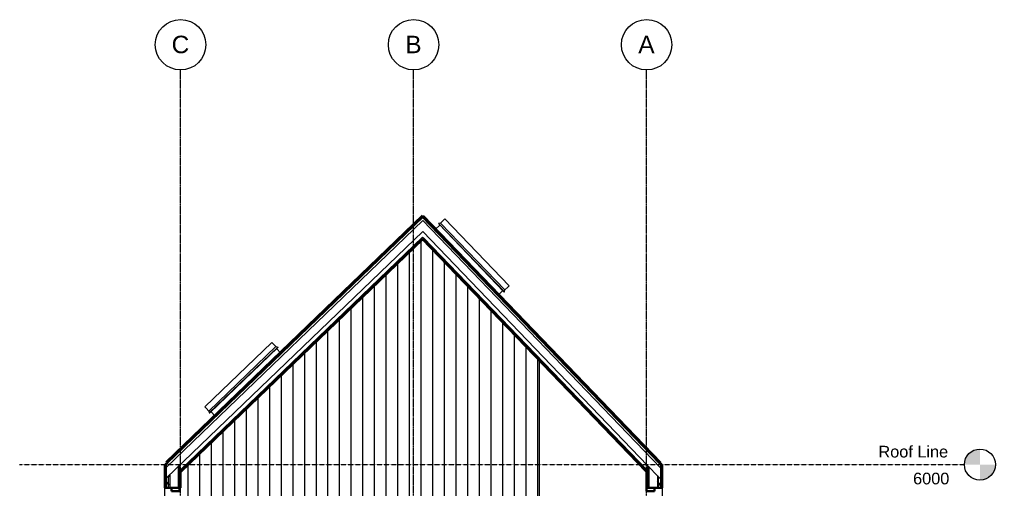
# Model space of a CAD drawing. Header units: millimetres. Extents: x -5275 to 67038, y -3152 to 11731.
# Drawn here: x -5275 to 7290, y 5680 to 11731 of the extents above; entities that cross this region are included whole.
import ezdxf

# ---------------------------------------------------------------- set-up
doc = ezdxf.new("R2010")
doc.units = ezdxf.units.MM
doc.linetypes.add('Dash - Tight', pattern=[4.5, 3, -1.5])
doc.linetypes.add('Grid Line', pattern=[22.225, 12.7, -3.175, 3.175, -3.175])
for name, color, linetype, lineweight in [('A-FLOR-LEVL', 51, 'Continuous', 9), ('A-GLAZ', 151, 'Continuous', 18), ('A-GLAZ-CWMG', 51, 'Continuous', 18), ('A-ROOF', 132, 'Continuous', 18), ('A-ROOF-PATT', 132, 'Continuous', 50), ('A-WALL', 113, 'Continuous', 18), ('A-WALL-PATT', 111, 'Continuous', 18), ('S-GRID', 1, 'Continuous', 9), ('S-GRID-IDEN', 1, 'Continuous', 9)]:
    doc.layers.add(name, color=color, linetype=linetype, lineweight=lineweight)
doc.styles.add('Arial', font='arial.ttf', dxfattribs={"height": 150})
doc.styles.add('Arial_1', font='arial.ttf', dxfattribs={"height": 225})
pattern_1 = [(0, (-7304.1, 3699.34), (406.4, 101.6), [16.764, -288.036, 16.764, -288.036, -1625.6]), (0, (-7304.1, 3699.34), (406.4, 101.6), [-609.6, 16.764, -592.836, 16.764, -288.036, -711.2]), (0, (-7304.1, 3699.34), (406.4, 101.6), [-1524, 16.764, -186.436, 16.764, -491.236]), (120, (-7151.7, 3750.14), (-291.1882, 301.1527), [16.764, -288.036, 16.764, -288.036, -1625.6]), (120, (-7151.7, 3750.14), (-291.1882, 301.1527), [-609.6, 16.764, -592.836, 16.764, -288.036, -711.2]), (120, (-7151.7, 3750.14), (-291.1882, 301.1527), [-1524, 16.764, -186.436, 16.764, -491.236]), (240, (-7100.9, 3953.34), (-115.2118, -402.7527), [16.764, -288.036, 16.764, -1913.636]), (240, (-7100.9, 3953.34), (-115.2118, -402.7527), [-321.564, -288.036, 16.764, -592.836, -1016]), (240, (-7100.9, 3953.34), (-115.2118, -402.7527), [-1219.2, 16.764, -288.036, 16.764, -694.436]), (240, (-7100.9, 3953.34), (-115.2118, -402.7527), [-1540.764, -186.436, 16.764, -491.236])]
pattern_2 = [(45, (-7304.1, 3699.34), (-53.033, 53.033), [])]

# ---------------------------------------------------------------- blocks, each defined once
blk = doc.blocks.new('Rectangular Mullion - 64 x 128 rectangular-462990-Stair Section')
at = {"layer": 'A-GLAZ-CWMG', "lineweight": 35}
for p, q in [((2798, 5700), (2798, 5660)), ((2898, 5700), (2798, 5700)), ((2798, 5660), (2898, 5660)), ((2898, 5660), (2898, 5700))]:
    blk.add_line(p, q, dxfattribs=at)
blk = doc.blocks.new('M_Skylight - 1180 x 1170mm-507058-Stair Section')
at = {"layer": 'A-GLAZ'}
for p, q in [((136, 9084), (80, 9030)), ((145, 9110), (120, 9106)), ((120, 9106), (969, 8224)), ((120, 9106), (121, 9100)), ((121, 9100), (962, 8225)), ((181, 9145), (145, 9110)), ((145, 9110), (973, 8249)), ((200, 9163), (181, 9145)), ((200, 9163), (1028, 8301)), ((1010, 8284), (1028, 8301)), ((891, 8187), (947, 8241)), ((962, 8225), (969, 8224)), ((969, 8224), (973, 8249)), ((973, 8249), (1010, 8284))]:
    blk.add_line(p, q, dxfattribs=at)
blk = doc.blocks.new('M_Skylight - 1180 x 1170mm-V3-Stair Section')
at = {"layer": 'A-GLAZ'}
for p, q in [((-2888, 6745), (-2027, 7574)), ((-2027, 7574), (-2009, 7556)), ((-2009, 7556), (-1974, 7519)), ((-2836, 6690), (-1974, 7519)), ((-2832, 6665), (-1949, 7514)), ((-2825, 6666), (-1950, 7508)), ((-1974, 7519), (-1949, 7514)), ((-1913, 7437), (-1966, 7493)), ((-1949, 7514), (-1950, 7508)), ((-2888, 6745), (-2871, 6727)), ((-2871, 6727), (-2836, 6690)), ((-2836, 6690), (-2832, 6665)), ((-2832, 6665), (-2825, 6666)), ((-2756, 6626), (-2810, 6681))]:
    blk.add_line(p, q, dxfattribs=at)
blk = doc.blocks.new('Rectangular Mullion - 64 x 128 rectangular-978870-Stair Section')
at = {"layer": 'A-GLAZ-CWMG', "lineweight": 35}
for p, q in [((-3317, 5700), (-3317, 5660)), ((-3217, 5700), (-3317, 5700)), ((-3317, 5660), (-3217, 5660)), ((-3217, 5660), (-3217, 5700))]:
    blk.add_line(p, q, dxfattribs=at)
blk = doc.blocks.new('Grid - M_Grid Head - Circle-24584-Stair Section')
at = {"layer": 'S-GRID-IDEN'}
blk.add_circle((2798, 11406), 325, dxfattribs=at)
blk = doc.blocks.new('Level - M_Level Head - Circle-24867-Stair Section')
at = {"layer": 'A-FLOR-LEVL'}
h = blk.add_hatch(color=256, dxfattribs=at)
edge = h.paths.add_edge_path(flags=0)
edge.add_line((7090, 0), (6890, 0))
edge.add_arc((7090, 0), 200, 90, 180, ccw=False)
edge.add_line((7090, 200), (7090, 0))
h = blk.add_hatch(color=256, dxfattribs=at)
edge = h.paths.add_edge_path(flags=0)
edge.add_line((7090, -200), (7090, 0))
edge.add_line((7090, 0), (7290, 0))
edge.add_arc((7090, 0), 200, 270, 360, ccw=False)
blk.add_circle((7090, 0), 200, dxfattribs=at)

msp = doc.modelspace()

# ---------------------------------------------------------------- hatches: boundary and pattern name
at = {"layer": 'A-ROOF-PATT', "lineweight": 18}
h = msp.add_hatch(dxfattribs=at)
h.set_pattern_fill('FP_2', color=256, style=0, pattern_type=2)
h.set_pattern_definition(pattern_1)
h.paths.add_polyline_path([(2978, 5727), (2978, 5744), (2953, 5770), (2953, 5753)], flags=0)
h.paths.add_polyline_path([(-3382, 5744), (-3357, 5768), (-3357, 5784), (-3382, 5760)], flags=0)
h.paths.add_polyline_path([(2811, 5900), (2811, 5917), (-87, 8930), (-3215, 5921), (-3215, 5904), (-87, 8913), (2798, 5914)], flags=0)
at = {"layer": 'A-WALL-PATT'}
h = msp.add_hatch(dxfattribs=at)
h.set_pattern_fill('FP_1', color=256, style=0, pattern_type=2)
h.set_pattern_definition([(90, (-7304.1, 3699.34), (-150, 9e-15), [])])
h.paths.add_polyline_path([(-1571, 3000), (-1478, 3000), (-1478, 3031), (-1875, 3248), (-1895, 3248), (-1895, 3163), (-1597, 3000)], flags=0)
h.paths.add_polyline_path([(-3202, 3000), (-1959, 3000), (-1959, 4050), (-1971, 4050), (-1971, 4100), (1418, 4100), (1418, 7348), (-87, 8913), (-3202, 5917), (-3202, 5650), (-3141, 5650), (-3141, 3010), (-3202, 3010)], flags=0)
h.paths.add_polyline_path([(1393, 3000), (1418, 3000), (1418, 3248), (1105, 3248), (1105, 3000), (1124, 3000)], flags=0)
h.paths.add_polyline_path([(-1934, 3000), (-1920, 3000), (-1921, 3073), (-1934, 3080)], flags=0)
h.paths.add_polyline_path([(1080, 3000), (1080, 3248), (-395, 3248), (-395, 3000), (855, 3000)], flags=0)
h.paths.add_polyline_path([(-1895, 3000), (-1787, 3000), (-1895, 3059)], flags=0)
h.paths.add_polyline_path([(-420, 3000), (-420, 3248), (-1049, 3248), (-595, 3000), (-493, 3000)], flags=0)
h.paths.add_polyline_path([(-699, 3000), (-1153, 3248), (-1320, 3248), (-866, 3000), (-762, 3000)], flags=0)
h.paths.add_polyline_path([(-872, 3000), (-1327, 3248), (-1453, 3248), (-1453, 3221), (-1049, 3000), (-1032, 3000)], flags=0)
h.paths.add_polyline_path([(-1055, 3000), (-1453, 3218), (-1453, 3121), (-1232, 3000), (-1166, 3000)], flags=0)
h.paths.add_polyline_path([(-1238, 3000), (-1453, 3118), (-1453, 3021), (-1414, 3000), (-1301, 3000)], flags=0)
h.paths.add_polyline_path([(-1421, 3000), (-1453, 3018), (-1453, 3000), (-1436, 3000)], flags=0)
h.paths.add_polyline_path([(-1604, 3000), (-1895, 3159), (-1895, 3063), (-1780, 3000), (-1638, 3000)], flags=0)
h.paths.add_polyline_path([(-1478, 3035), (-1478, 3131), (-1693, 3248), (-1869, 3248), (-1571, 3085)], flags=0)
h.paths.add_polyline_path([(-3202, 3050), (-3181, 3050), (-3181, 5610), (-3202, 5610), (-3202, 3390)], flags=0)
h.paths.add_polyline_path([(-1920, 3077), (-1920, 3173), (-1934, 3180), (-1934, 3084)], flags=0)
h.paths.add_polyline_path([(-1478, 3135), (-1478, 3231), (-1510, 3248), (-1686, 3248), (-1571, 3185)], flags=0)
h.paths.add_polyline_path([(-1920, 3177), (-1920, 3273), (-1934, 3280), (-1934, 3184)], flags=0)
h.paths.add_polyline_path([(-1478, 3235), (-1478, 3248), (-1503, 3248), (-1488, 3240)], flags=0)
h.paths.add_polyline_path([(1080, 3252), (1080, 3348), (-395, 3348), (-395, 3252), (989, 3252)], flags=0)
h.paths.add_polyline_path([(-1055, 3252), (-420, 3252), (-420, 3348), (-1232, 3348), (-1126, 3290)], flags=0)
h.paths.add_polyline_path([(-1159, 3252), (-1336, 3348), (-1453, 3348), (-1453, 3321), (-1326, 3252), (-1166, 3252)], flags=0)
h.paths.add_polyline_path([(-1773, 3252), (-1698, 3252), (-1875, 3348), (-1895, 3348), (-1895, 3263), (-1874, 3252), (-1840, 3252)], flags=0)
h.paths.add_polyline_path([(-1881, 3252), (-1895, 3259), (-1895, 3252)], flags=0)
h.paths.add_polyline_path([(1105, 3252), (1418, 3252), (1418, 3348), (1105, 3348), (1105, 3290)], flags=0)
h.paths.add_polyline_path([(-1369, 3252), (-1333, 3252), (-1453, 3318), (-1453, 3252), (-1436, 3252)], flags=0)
h.paths.add_polyline_path([(-1692, 3252), (-1515, 3252), (-1693, 3348), (-1869, 3348), (-1705, 3259)], flags=0)
h.paths.add_polyline_path([(-1503, 3252), (-1478, 3252), (-1478, 3331), (-1510, 3348), (-1686, 3348), (-1509, 3252)], flags=0)
h.paths.add_polyline_path([(-1920, 3277), (-1920, 3373), (-1934, 3380), (-1934, 3284)], flags=0)
h.paths.add_polyline_path([(-1478, 3335), (-1478, 3348), (-1503, 3348), (-1488, 3340)], flags=0)
h.paths.add_polyline_path([(855, 3352), (1080, 3352), (1080, 3448), (-395, 3448), (-395, 3352), (817, 3352)], flags=0)
h.paths.add_polyline_path([(-1032, 3352), (-420, 3352), (-420, 3448), (-1415, 3448), (-1238, 3352), (-1166, 3352)], flags=0)
h.paths.add_polyline_path([(-1571, 3352), (-1515, 3352), (-1693, 3448), (-1869, 3448), (-1692, 3352), (-1638, 3352)], flags=0)
h.paths.add_polyline_path([(-1509, 3352), (-1478, 3352), (-1478, 3426), (-1519, 3448), (-1686, 3448), (-1537, 3367)], flags=0)
h.paths.add_polyline_path([(-1881, 3352), (-1895, 3359), (-1895, 3352)], flags=0)
h.paths.add_polyline_path([(-1698, 3352), (-1875, 3448), (-1895, 3448), (-1895, 3363), (-1874, 3352), (-1705, 3352)], flags=0)
h.paths.add_polyline_path([(-1453, 3352), (-1342, 3352), (-1453, 3413), (-1453, 3390)], flags=0)
h.paths.add_polyline_path([(1105, 3352), (1418, 3352), (1418, 3448), (1105, 3448), (1105, 3390)], flags=0)
h.paths.add_polyline_path([(-1920, 3377), (-1920, 3473), (-1934, 3480), (-1934, 3384)], flags=0)
h.paths.add_polyline_path([(-1698, 3452), (-1875, 3548), (-1895, 3548), (-1895, 3463), (-1874, 3452), (-1705, 3452)], flags=0)
h.paths.add_polyline_path([(-395, 3452), (1080, 3452), (1080, 3548), (-395, 3548), (-395, 3491)], flags=0)
h.paths.add_polyline_path([(-1692, 3452), (-1525, 3452), (-1702, 3548), (-1869, 3548), (-1705, 3459)], flags=0)
h.paths.add_polyline_path([(-1301, 3452), (-420, 3452), (-420, 3548), (-1598, 3548), (-1421, 3452)], flags=0)
h.paths.add_polyline_path([(1393, 3452), (1418, 3452), (1418, 3548), (1105, 3548), (1105, 3452), (1259, 3452)], flags=0)
h.paths.add_polyline_path([(-1895, 3452), (-1881, 3452), (-1895, 3459)], flags=0)
h.paths.add_polyline_path([(-1920, 3477), (-1920, 3573), (-1934, 3580), (-1934, 3484)], flags=0)
h.paths.add_polyline_path([(-1032, 3552), (-420, 3552), (-420, 3648), (-1781, 3648), (-1604, 3552), (-1166, 3552)], flags=0)
h.paths.add_polyline_path([(-1840, 3552), (-1708, 3552), (-1885, 3648), (-1895, 3648), (-1895, 3563), (-1874, 3552)], flags=0)
h.paths.add_polyline_path([(316, 3552), (1080, 3552), (1080, 3648), (-395, 3648), (-395, 3552), (181, 3552)], flags=0)
h.paths.add_polyline_path([(1105, 3552), (1418, 3552), (1418, 3648), (1105, 3648), (1105, 3591)], flags=0)
h.paths.add_polyline_path([(-1895, 3552), (-1881, 3552), (-1895, 3559)], flags=0)
h.paths.add_polyline_path([(-1920, 3577), (-1920, 4050), (-1934, 4050), (-1934, 3584)], flags=0)
h.paths.add_polyline_path([(-1786, 3652), (-420, 3652), (-420, 3748), (-1846, 3748), (-1846, 3684), (-1840, 3681)], flags=0)
h.paths.add_polyline_path([(720, 3652), (1080, 3652), (1080, 3748), (-395, 3748), (-395, 3652), (585, 3652)], flags=0)
h.paths.add_polyline_path([(-1891, 3652), (-1895, 3654), (-1895, 3652)], flags=0)
h.paths.add_polyline_path([(1105, 3652), (1418, 3652), (1418, 3748), (1105, 3748), (1105, 3691)], flags=0)
h.paths.add_polyline_path([(181, 3752), (1080, 3752), (1080, 3848), (-395, 3848), (-395, 3752), (132, 3752)], flags=0)
h.paths.add_polyline_path([(1259, 3752), (1418, 3752), (1418, 3848), (1105, 3848), (1105, 3752), (1124, 3752)], flags=0)
h.paths.add_polyline_path([(-1032, 3752), (-420, 3752), (-420, 3848), (-1846, 3848), (-1846, 3752), (-1301, 3752)], flags=0)
h.paths.add_polyline_path([(-223, 3852), (1080, 3852), (1080, 3948), (-395, 3948), (-395, 3852)], flags=0)
h.paths.add_polyline_path([(1124, 3852), (1418, 3852), (1418, 3948), (1105, 3948), (1105, 3852)], flags=0)
h.paths.add_polyline_path([(-1032, 3852), (-420, 3852), (-420, 3948), (-1846, 3948), (-1846, 3852), (-1301, 3852)], flags=0)
h.paths.add_polyline_path([(1105, 3952), (1418, 3952), (1418, 4050), (1105, 4050), (1105, 3991)], flags=0)
h.paths.add_polyline_path([(-1846, 3952), (-420, 3952), (-420, 4050), (-1846, 4050), (-1846, 3991)], flags=0)
h.paths.add_polyline_path([(46, 3952), (1080, 3952), (1080, 4050), (-395, 4050), (-395, 3952), (-210, 3952)], flags=0)
h = msp.add_hatch(dxfattribs=at)
h.set_pattern_fill('FP_2', color=256, style=0, pattern_type=2)
h.set_pattern_definition(pattern_1)
h.paths.add_polyline_path([(-3382, 2200), (-3382, 3000), (-3404, 3000), (-3404, 2200)], flags=0)
h.paths.add_polyline_path([(-3404, 5700), (-3382, 5700), (-3382, 6000), (-3404, 6000), (-3404, 5794)], flags=0)
h = msp.add_hatch(dxfattribs=at)
h.set_pattern_fill('FP_4', color=256, style=0, pattern_type=2)
h.set_pattern_definition(pattern_2)
h.paths.add_polyline_path([(-3215, 2200), (-3215, 3000), (-3230, 3000), (-3230, 2200)], flags=0)
h.paths.add_polyline_path([(-3230, 5700), (-3215, 5700), (-3215, 5990), (-3230, 5976), (-3230, 5794)], flags=0)
h = msp.add_hatch(dxfattribs=at)
h.set_pattern_fill('FP_4', color=256, style=0, pattern_type=2)
h.set_pattern_definition(pattern_2)
h.paths.add_polyline_path([(2811, 5700), (2826, 5700), (2826, 5974), (2811, 5990), (2811, 5794)], flags=0)
h = msp.add_hatch(dxfattribs=at)
h.set_pattern_fill('FP_2', color=256, style=0, pattern_type=2)
h.set_pattern_definition(pattern_1)
h.paths.add_polyline_path([(3000, 5700), (3000, 6000), (2978, 6000), (2978, 5700)], flags=0)
h = msp.add_hatch(dxfattribs=at)
h.set_pattern_fill('FP_4', color=256, style=0, pattern_type=2)
h.set_pattern_definition(pattern_2)
h.paths.add_polyline_path([(-3357, 2200), (-3342, 2200), (-3342, 3000), (-3357, 3000), (-3357, 2589)], flags=0)
h.paths.add_polyline_path([(-3357, 5700), (-3342, 5700), (-3342, 5868), (-3357, 5854), (-3357, 5768)], flags=0)
h = msp.add_hatch(dxfattribs=at)
h.set_pattern_fill('FP_4', color=256, style=0, pattern_type=2)
h.set_pattern_definition(pattern_2)
h.paths.add_polyline_path([(2953, 5700), (2953, 5842), (2938, 5858), (2938, 5700)], flags=0)

# ---------------------------------------------------------------- linework, layer by layer
at = {"layer": 'A-FLOR-LEVL', "linetype": 'Dash - Tight'}
msp.add_line((-5275, 6000), (6890, 6000), dxfattribs=at)
at = {"layer": 'A-ROOF', "lineweight": 50}
for p, q in [((-82, 9199), (-3382, 6024)), ((2978, 6018), (-82, 9199)), ((-3202, 5917), (-87, 8913)), ((-87, 8913), (2798, 5914)), ((-3382, 6024), (-3382, 6000)), ((2978, 6000), (2978, 6018))]:
    msp.add_line(p, q, dxfattribs=at)
at = {"layer": 'A-ROOF'}
for p, q in [((-3382, 5968), (-83, 9142)), ((-83, 9142), (2978, 5960)), ((-3382, 5830), (-85, 9001)), ((-3215, 5921), (-87, 8930)), ((-87, 8930), (2811, 5917)), ((-85, 9001), (2811, 5990)), ((-3215, 5904), (-3202, 5917)), ((2798, 5914), (2811, 5900)), ((-3382, 5760), (-3357, 5784)), ((-3357, 5768), (-3357, 5854)), ((2953, 5842), (2978, 5816)), ((-3382, 5744), (-3357, 5768)), ((2953, 5770), (2978, 5744)), ((2953, 5753), (2978, 5727))]:
    msp.add_line(p, q, dxfattribs=at)
at = {"layer": 'A-WALL'}
for p, q in [((1418, 4100), (1418, 7348)), ((-3382, 5700), (-3382, 6000)), ((-3230, 5700), (-3230, 5976)), ((-3215, 5700), (-3215, 5990)), ((2811, 5990), (2811, 5700)), ((2953, 5842), (2811, 5990)), ((2826, 5974), (2826, 5700)), ((2978, 6000), (2978, 5700)), ((-3342, 5868), (-3342, 5700)), ((2938, 5858), (2938, 5700)), ((2953, 5700), (2953, 5842)), ((-3404, 3000), (-3404, 5700)), ((-3357, 5700), (-3357, 5768)), ((3000, 5700), (3000, 3000))]:
    msp.add_line(p, q, dxfattribs=at)
at = {"layer": 'A-WALL', "lineweight": 35}
for p, q in [((-3382, 6000), (-3404, 6000)), ((-3404, 6000), (-3404, 5700)), ((-3202, 5700), (-3202, 5917)), ((2798, 5914), (2798, 5700)), ((3000, 6000), (2978, 6000)), ((3000, 5700), (3000, 6000)), ((-3404, 5700), (-3202, 5700)), ((2798, 5700), (3000, 5700))]:
    msp.add_line(p, q, dxfattribs=at)
at = {"layer": 'S-GRID', "linetype": 'Grid Line'}
for p, q in [((-3202, -305), (-3202, 11081)), ((-202, -305), (-202, 11081)), ((2798, -305), (2798, 11081))]:
    msp.add_line(p, q, dxfattribs=at)

# ---------------------------------------------------------------- block references
at = {"layer": 'A-FLOR-LEVL'}
msp.add_blockref('Level - M_Level Head - Circle-24867-Stair Section', (0, 6000), dxfattribs=at)
at = {"layer": 'A-GLAZ'}
for name in ['M_Skylight - 1180 x 1170mm-507058-Stair Section', 'M_Skylight - 1180 x 1170mm-V3-Stair Section']:
    msp.add_blockref(name, (0, 0), dxfattribs=at)
at = {"layer": 'A-GLAZ-CWMG'}
for name in ['Rectangular Mullion - 64 x 128 rectangular-978870-Stair Section', 'Rectangular Mullion - 64 x 128 rectangular-462990-Stair Section']:
    msp.add_blockref(name, (0, 0), dxfattribs=at)
at = {"layer": 'S-GRID-IDEN'}
for p in [(-6000, 0), (-3000, 0), (0, 0)]:
    msp.add_blockref('Grid - M_Grid Head - Circle-24584-Stair Section', p, dxfattribs=at)

# ---------------------------------------------------------------- texts
at = {"layer": 'A-FLOR-LEVL', "char_height": 150, "attachment_point": 1, "style": 'Arial'}
for s, insert, width in [('Roof Line', (5783, 6242), 1106.33), ('6000', (6229, 5896), 577.21)]:
    msp.add_mtext(s, dxfattribs=dict(at, insert=insert, width=width))
at = {"layer": 'S-GRID-IDEN', "char_height": 225, "attachment_point": 1, "style": 'Arial_1'}
for s, insert, width in [('C', (-3317, 11522), 276.58), ('B', (-309, 11522), 256.54), ('A', (2691, 11522), 256.54)]:
    msp.add_mtext(s, dxfattribs=dict(at, insert=insert, width=width))

doc.saveas('drawing.dxf')
